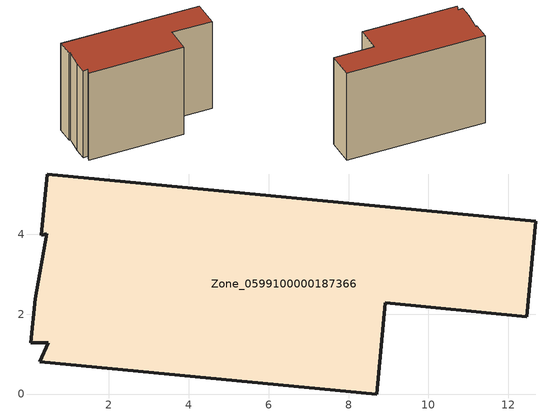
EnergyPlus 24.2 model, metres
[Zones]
Zone_0599100000187366
 floor ground (C_G): 0.44,4.02 0.3,3.98 0.45,5.51 12.69,4.32 12.47,1.94 8.92,2.28 8.7,0 0.27,0.81 0.48,1.29 0.04,1.28 0.15,2.39 z0
 wall outside (C_F): 8.92,2.28 12.47,1.94 12.69,4.32 0.45,5.51 0.3,3.98 0.44,4.02 0.15,2.39 0.04,1.28 0.48,1.29 0.27,0.81 8.7,0 8.92,2.28 z0:8.58
 roof outside (C_R): 0.3,3.98 0.44,4.02 0.15,2.39 0.04,1.28 0.48,1.29 0.27,0.81 8.7,0 8.92,2.28 12.47,1.94 12.69,4.32 0.45,5.51 z8.58
[BUILDING]
Pand.0599100000187366: North Axis=0; Terrain=City; Loads Convergence Tolerance Value=0.04; Temperature Convergence Tolerance Value=0.4; Solar Distribution=FullExterior; Maximum Number of Warmup Days=25; Minimum Number of Warmup Days=1
[Site:Location]
Rotterdam.The.Hague.AP_ZH_NLD Design_Conditions: Latitude=51.96; Longitude=4.45; Time Zone=1; Elevation=-4.5
[SITE:GROUNDTEMPERATURE:BUILDINGSURFACE]
18, 18, 18, 18, 18, 18, 18, 18, 18, 18, 18, 18
[MATERIAL] Thermal Absorptance=0.9; Solar Absorptance=0.7; Visible Absorptance=0.7
Name | Roughness | Thickness | Conductivity | Density | Specific Heat
G.TI.1946 | MediumSmooth | 0.15 | 1 | 540 | 1210
F.TI.1946 | Rough | 0.3 | 0.857143 | 1920 | 840
R.TI.1946 | MediumRough | 0.2 | 0.1 | 1500 | 1000
[CONSTRUCTION]
C_G: G.TI.1946
C_F: F.TI.1946
C_R: R.TI.1946
[ZONE]
Zone_0599100000187366: Type=1; Multiplier=1; Ceiling Height=Autocalculate; Volume=Autocalculate; Floor Area=autocalculate; Part of Total Floor Area=Yes
[ZONEINFILTRATION:DESIGNFLOWRATE]
Infil_Zone_0599100000187366: Zone or ZoneList or Space or SpaceList=Zone_0599100000187366; Schedule=AlwaysOn; Design Flow Rate Calculation Method=Flow/Area; Flow Rate per Floor Area=0.003; Constant Term Coefficient=1; Temperature Term Coefficient=0; Velocity Term Coefficient=0; Velocity Squared Term Coefficient=0
[HVACTEMPLATE:ZONE:IDEALLOADSAIRSYSTEM]
Zone_0599100000187366: Maximum Heating Supply Air Temperature=50; Minimum Cooling Supply Air Temperature=13; Maximum Heating Supply Air Humidity Ratio=0.0156; Minimum Cooling Supply Air Humidity Ratio=0.0077; Heating Limit=NoLimit; Cooling Limit=NoLimit; Dehumidification Control Type=ConstantSensibleHeatRatio; Cooling Sensible Heat Ratio=0.7; Dehumidification Setpoint=60; Humidification Control Type=None; Humidification Setpoint=30; Outdoor Air Method=None; Outdoor Air Flow Rate per Person=0.00944; Outdoor Air Flow Rate per Zone Floor Area=0; Outdoor Air Flow Rate per Zone=0; Demand Controlled Ventilation Type=None; Outdoor Air Economizer Type=NoEconomizer; Heat Recovery Type=None; Sensible Heat Recovery Effectiveness=0.7; Latent Heat Recovery Effectiveness=0.65
[ZONECONTROL:THERMOSTAT]
ThermostatControl_Zone_0599100000187366: Zone or ZoneList=Zone_0599100000187366; Control Type Schedule=DualSetpointControlType; Control 1=Thermostat_Zone_0599100000187366; Temperature Difference Between Cutout And Setpoint=0
[THERMOSTATSETPOINT:DUALSETPOINT]
Thermostat_Zone_0599100000187366: Heating Setpoint Temperature Schedule=HeatingSetpoint_Zone_0599100000187366; Cooling Setpoint Temperature Schedule=CoolingSetpoint_Zone_0599100000187366
[SCHEDULE:COMPACT]
HeatingSetpoint_Zone_0599100000187366: Through: 12/31, For: AllDays, Until: 24:00, 21
CoolingSetpoint_Zone_0599100000187366: Through: 12/31, For: AllDays, Until: 24:00, 24
DualSetpointControlType: Through: 12/31, For: AllDays, Until: 24:00, 4
AlwaysOn: Through: 12/31, For: AllDays, Until: 24:00, 1
